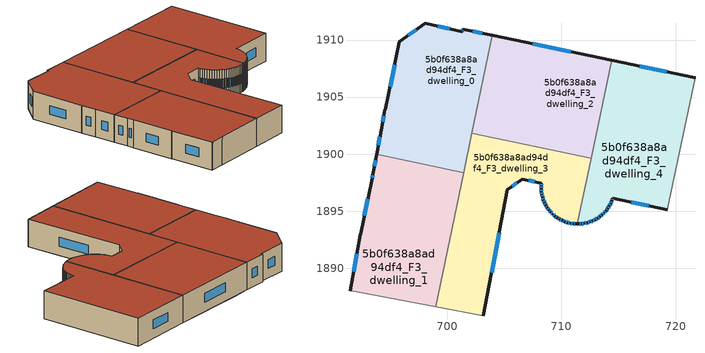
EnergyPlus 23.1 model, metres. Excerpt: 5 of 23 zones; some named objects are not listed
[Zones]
5b0f638a8ad94df4_F3_dwelling_0
 floor to 5b0f638a8ad94df4_F2_dwelling_2 (EU_floor_Construction): 703.95,1910.4 702.23,1902.17 699.36,1901.17 696.2,1910.14 698.05,1911.46 701.32,1910.74 701.36,1910.94 z9
 floor to 5b0f638a8ad94df4_F2_dwelling_0 (EU_floor_Construction): 696.2,1910.14 700.25,1898.64 693.82,1899.98 694.25,1902.29 694.54,1903.91 694.58,1903.89 694.61,1904.02 695.82,1909.87 z9
 floor to 5b0f638a8ad94df4_F2_dwelling_3 (EU_floor_Construction): 702.23,1902.17 701.44,1898.39 700.25,1898.64 699.36,1901.17 z9
 wall outside (EU_wall_Construction): 694.54,1903.91 694.58,1903.89 / 703.95,1910.4 701.36,1910.94 701.32,1910.74 698.05,1911.46 695.82,1909.87 694.58,1903.89 / 694.54,1903.91 694.25,1902.29 693.82,1899.98 z9:12
 wall to 5b0f638a8ad94df4_F3_dwelling_1 (EU_wall_Construction): 693.82,1899.98 701.44,1898.39 z9:12
 wall to 5b0f638a8ad94df4_F3_dwelling_2 (EU_wall_Construction): 702.16,1901.83 703.95,1910.4 z9:12
 wall to 5b0f638a8ad94df4_F3_dwelling_3 (EU_wall_Construction): 701.44,1898.39 702.16,1901.83 z9:12
 window (EU_Window_Construction): 695.4,1907.84 695,1905.93 / 697.29,1910.92 696.58,1910.41 / 700.21,1910.99 699.17,1911.22 / 701.35,1910.87 701.33,1910.81 / 703.07,1910.58 702.24,1910.75 / 694.11,1901.51 693.97,1900.77 / 694.44,1903.36 694.35,1902.84 z10.02:10.98
 roof outside (EU_roof_Construction): 701.44,1898.39 703.95,1910.4 701.36,1910.94 701.32,1910.74 698.05,1911.46 695.82,1909.87 694.58,1903.89 694.54,1903.91 694.25,1902.29 693.82,1899.98 z12
5b0f638a8ad94df4_F3_dwelling_1
 floor to 5b0f638a8ad94df4_F2_dwelling_0 (EU_floor_Construction): 700.25,1898.64 701.03,1896.43 700.79,1895.3 692.28,1892.3 692.4,1892.92 692.42,1893.04 693.38,1897.66 693.52,1898.41 693.82,1899.98 z9
 floor to 5b0f638a8ad94df4_F2_dwelling_1 (EU_floor_Construction): 700.79,1895.3 698.98,1886.63 693.19,1887.71 691.6,1888.02 691.48,1888.05 692.28,1892.3 z9
 floor to 5b0f638a8ad94df4_F2_dwelling_3 (EU_floor_Construction): 701.44,1898.39 701.03,1896.43 700.25,1898.64 z9
 wall outside (EU_wall_Construction): 693.82,1899.98 693.52,1898.41 693.38,1897.66 692.42,1893.04 692.4,1892.92 691.48,1888.05 z9:12
 wall adiabatic (EU_wall_Construction): 691.48,1888.05 691.6,1888.02 693.19,1887.71 698.98,1886.63 z9:12
 wall to 5b0f638a8ad94df4_F3_dwelling_3 (EU_wall_Construction): 698.98,1886.63 701.44,1898.39 z9:12
 window (EU_Window_Construction): 693.05,1896.09 692.75,1894.61 / 693.47,1898.15 693.43,1897.91 / 693.72,1899.45 693.62,1898.94 / 692.09,1891.26 691.79,1889.71 z10.02:10.98
 roof outside (EU_roof_Construction): 698.98,1886.63 701.44,1898.39 693.82,1899.98 693.52,1898.41 693.38,1897.66 692.42,1893.04 692.4,1892.92 691.48,1888.05 691.6,1888.02 693.19,1887.71 z12
5b0f638a8ad94df4_F3_dwelling_2
 floor to 5b0f638a8ad94df4_F2_dwelling_4 (EU_floor_Construction): 714.39,1908.21 713.11,1902.07 709.17,1900.68 705.89,1909.99 z9
 floor to 5b0f638a8ad94df4_F2_dwelling_2 (EU_floor_Construction): 705.89,1909.99 707.94,1904.18 702.23,1902.17 703.95,1910.4 z9
 floor to 5b0f638a8ad94df4_F2_dwelling_3 (EU_floor_Construction): 707.94,1904.18 709.29,1900.34 702.16,1901.83 702.23,1902.17 z9
 floor to 5b0f638a8ad94df4_F2_dwelling_5 (EU_floor_Construction): 713.11,1902.07 712.6,1899.65 709.29,1900.34 709.17,1900.68 z9
 wall outside (EU_wall_Construction): 714.39,1908.21 703.95,1910.4 z9:12
 wall to 5b0f638a8ad94df4_F3_dwelling_3 (EU_wall_Construction): 702.16,1901.83 712.6,1899.65 z9:12
 wall to 5b0f638a8ad94df4_F3_dwelling_4 (EU_wall_Construction): 712.6,1899.65 714.39,1908.21 z9:12
 window (EU_Window_Construction): 710.84,1908.96 707.5,1909.65 z10.02:10.98
 roof outside (EU_roof_Construction): 712.6,1899.65 714.39,1908.21 703.95,1910.4 702.16,1901.83 z12
5b0f638a8ad94df4_F3_dwelling_3
 floor to 5b0f638a8ad94df4_F2_dwelling_3 (EU_floor_Construction): 709.29,1900.34 711.46,1894.18 711.4,1893.89 711.27,1893.88 711.02,1893.91 710.77,1893.96 710.53,1894.01 710.3,1894.09 710.07,1894.19 709.85,1894.31 709.63,1894.44 709.43,1894.58 709.25,1894.75 709.06,1894.93 708.91,1895.11 708.76,1895.32 708.64,1895.53 708.52,1895.76 708.43,1895.99 708.35,1896.22 708.29,1896.46 708.25,1896.71 708.23,1896.96 708.24,1897.21 708.25,1897.46 706.56,1897.82 705.24,1896.89 703.72,1888.78 701.03,1896.43 702.16,1901.83 z9
 floor to 5b0f638a8ad94df4_F2_dwelling_0 (EU_floor_Construction): 701.03,1896.43 701.36,1895.5 700.79,1895.3 z9
 floor adiabatic (EU_floor_Construction): 712.6,1899.65 711.46,1894.18 709.29,1900.34 z9
 floor to 5b0f638a8ad94df4_F2_dwelling_1 (EU_floor_Construction): 701.36,1895.5 703.72,1888.78 703.17,1885.86 698.98,1886.63 700.79,1895.3 z9
 wall outside (EU_wall_Construction): 703.17,1885.86 705.24,1896.89 706.56,1897.82 708.25,1897.46 708.24,1897.21 708.23,1896.96 708.25,1896.71 708.29,1896.46 708.35,1896.22 708.43,1895.99 708.52,1895.76 708.64,1895.53 708.76,1895.32 708.91,1895.11 709.06,1894.93 709.25,1894.75 709.43,1894.58 709.63,1894.44 709.85,1894.31 710.07,1894.19 710.3,1894.09 710.53,1894.01 710.77,1893.96 711.02,1893.91 711.27,1893.88 711.4,1893.89 z9:12
 wall adiabatic (EU_wall_Construction): 698.98,1886.63 703.17,1885.86 z9:12
 wall to 5b0f638a8ad94df4_F3_dwelling_4 (EU_wall_Construction): 711.4,1893.89 712.6,1899.65 z9:12
 window (EU_Window_Construction): 711.11,1893.9 711.19,1893.89 / 710.86,1893.94 710.94,1893.93 / 710.61,1893.99 710.69,1893.98 / 710.38,1894.06 710.45,1894.04 / 710.15,1894.16 710.22,1894.12 / 709.92,1894.27 709.99,1894.23 / 709.71,1894.39 709.77,1894.35 / 709.5,1894.53 709.56,1894.49 / 709.31,1894.69 709.37,1894.64 / 709.13,1894.87 709.19,1894.81 / 708.96,1895.05 709.01,1894.99 / 708.81,1895.25 708.86,1895.18 / 708.68,1895.46 708.72,1895.39 / 708.56,1895.68 708.6,1895.61 / 708.46,1895.91 708.49,1895.83 / 708.38,1896.14 708.4,1896.07 / 708.31,1896.38 708.33,1896.31 / 708.27,1896.63 708.28,1896.55 / 708.24,1896.88 708.25,1896.8 / 708.23,1897.13 708.23,1897.05 / 708.25,1897.38 708.24,1897.3 / 707.13,1897.7 707.67,1897.58 / 705.69,1897.21 706.11,1897.5 / 703.88,1889.61 704.54,1893.13 z10.02:10.98
 roof outside (EU_roof_Construction): 711.4,1893.89 712.6,1899.65 702.16,1901.83 698.98,1886.63 703.17,1885.86 705.24,1896.89 706.56,1897.82 708.25,1897.46 708.24,1897.21 708.23,1896.96 708.25,1896.71 708.29,1896.46 708.35,1896.22 708.43,1895.99 708.52,1895.76 708.64,1895.53 708.76,1895.32 708.91,1895.11 709.06,1894.93 709.25,1894.75 709.43,1894.58 709.63,1894.44 709.85,1894.31 710.07,1894.19 710.3,1894.09 710.53,1894.01 710.77,1893.96 711.02,1893.91 711.27,1893.88 z12
5b0f638a8ad94df4_F3_dwelling_4
 floor to 5b0f638a8ad94df4_F2_dwelling_3 (EU_floor_Construction): 711.46,1894.18 711.56,1893.89 711.51,1893.89 711.4,1893.89 z9
 floor to 5b0f638a8ad94df4_F2_dwelling_5 (EU_floor_Construction): 721.35,1904.97 719.29,1895.13 714.49,1896.15 714.42,1895.91 714.31,1895.68 714.19,1895.46 714.06,1895.25 713.91,1895.05 713.75,1894.87 713.56,1894.69 713.37,1894.53 713.16,1894.39 712.96,1894.26 712.73,1894.16 712.5,1894.07 712.26,1893.99 712.01,1893.94 711.76,1893.9 711.56,1893.89 711.46,1894.18 713.11,1902.07 z9
 floor to 5b0f638a8ad94df4_F2_dwelling_4 (EU_floor_Construction): 721.7,1906.68 721.35,1904.97 713.11,1902.07 714.39,1908.21 z9
 wall outside (EU_wall_Construction): 711.4,1893.89 711.51,1893.89 711.76,1893.9 712.01,1893.94 712.26,1893.99 712.5,1894.07 712.73,1894.16 712.96,1894.26 713.16,1894.39 713.37,1894.53 713.56,1894.69 713.75,1894.87 713.91,1895.05 714.06,1895.25 714.19,1895.46 714.31,1895.68 714.42,1895.91 714.49,1896.15 719.29,1895.13 / 721.7,1906.68 714.39,1908.21 z9:12
 wall adiabatic (EU_wall_Construction): 719.29,1895.13 721.7,1906.68 z9:12
 window (EU_Window_Construction): 714.44,1895.99 714.47,1896.07 / 714.35,1895.76 714.38,1895.83 / 714.23,1895.54 714.27,1895.6 / 714.11,1895.33 714.15,1895.39 / 713.96,1895.12 714.01,1895.18 / 713.8,1894.93 713.86,1894.99 / 713.62,1894.75 713.68,1894.81 / 713.43,1894.59 713.5,1894.64 / 713.23,1894.44 713.3,1894.48 / 713.03,1894.31 713.09,1894.35 / 712.81,1894.2 712.88,1894.23 / 712.58,1894.1 712.65,1894.13 / 712.34,1894.02 712.42,1894.04 / 712.1,1893.96 712.18,1893.97 / 711.85,1893.91 711.93,1893.93 / 711.6,1893.89 711.68,1893.9 / 719.22,1907.2 716.88,1907.69 / 716.13,1895.8 717.66,1895.48 z10.02:10.98
 roof outside (EU_roof_Construction): 719.29,1895.13 721.7,1906.68 714.39,1908.21 711.4,1893.89 711.51,1893.89 711.76,1893.9 712.01,1893.94 712.26,1893.99 712.5,1894.07 712.73,1894.16 712.96,1894.26 713.16,1894.39 713.37,1894.53 713.56,1894.69 713.75,1894.87 713.91,1895.05 714.06,1895.25 714.19,1895.46 714.31,1895.68 714.42,1895.91 714.49,1896.15 z12
[Building]
EU S2 Campaign: North Axis=0; Terrain=City; Solar Distribution=FullExterior
[Site:Location]
Vienna: Latitude=48; Longitude=16.5; Time Zone=1; Elevation=183
[SizingPeriod:WeatherFileDays]
AnnualSizingPeriod: Begin Month=1; Begin Day of Month=1; End Month=12; End Day of Month=31; Day of Week for Start Day=Monday; Use Weather File Daylight Saving Period=No; Use Weather File Rain and Snow Indicators=No
[MATERIAL]
EU_InternalMass_Material: Roughness=MediumRough; Thickness=0.1; Conductivity=1; Density=1800; Specific Heat=900; Thermal Absorptance=0.9; Solar Absorptance=0.7; Visible Absorptance=0.7
[MATERIAL:NOMASS] Roughness=MediumRough; Thermal Absorptance=0.9; Solar Absorptance=0.7; Visible Absorptance=0.7
Name | Thermal Resistance
EU_wall_NoMass | 0.942466
EU_roof_NoMass | 0.551687
EU_floor_NoMass | 0.66527
[WINDOWMATERIAL:SIMPLEGLAZINGSYSTEM]
EU_Window_SimpleGlazing: UFactor=2.03367; Solar Heat Gain Coefficient=0.65; Visible Transmittance=0.65
[CONSTRUCTION]
EU_wall_Construction: EU_wall_NoMass
EU_roof_Construction: EU_roof_NoMass
EU_floor_Construction: EU_floor_NoMass
EU_Window_Construction: EU_Window_SimpleGlazing
EU_InternalMass_Construction: EU_InternalMass_Material
[ZONE] Type=1; Multiplier=1; Ceiling Height=autocalculate; Floor Area=autocalculate; Part of Total Floor Area=Yes
Name | Volume
5b0f638a8ad94df4_F3_dwelling_0 | 280.151
5b0f638a8ad94df4_F3_dwelling_1 | 280.138
5b0f638a8ad94df4_F3_dwelling_2 | 280.126
5b0f638a8ad94df4_F3_dwelling_3 | 280.111
5b0f638a8ad94df4_F3_dwelling_4 | 280.135
[INTERNALMASS] Construction=EU_InternalMass_Construction
Name | Zone or ZoneList | Surface Area
5b0f638a8ad94df4_F3_dwelling_0_EU_InternalMass | 5b0f638a8ad94df4_F3_dwelling_0 | 93.3843
5b0f638a8ad94df4_F3_dwelling_1_EU_InternalMass | 5b0f638a8ad94df4_F3_dwelling_1 | 93.3798
5b0f638a8ad94df4_F3_dwelling_2_EU_InternalMass | 5b0f638a8ad94df4_F3_dwelling_2 | 93.3788
5b0f638a8ad94df4_F3_dwelling_3_EU_InternalMass | 5b0f638a8ad94df4_F3_dwelling_3 | 93.369
5b0f638a8ad94df4_F3_dwelling_4_EU_InternalMass | 5b0f638a8ad94df4_F3_dwelling_4 | 93.3781
[OTHEREQUIPMENT] Fuel Type=Electricity; Design Level Calculation Method=Watts/Area; Power per Zone Floor Area=1; Fraction Latent=0; Fraction Radiant=0; Fraction Lost=0; Carbon Dioxide Generation Rate=0; EndUse Subcategory=EU_Step8_InternalGains
Name | Zone or ZoneList or Space or SpaceList | Schedule
EU_Step8_InternalGain_5b0f638a8ad94df4_F3_dwelling_0_f000 | 5b0f638a8ad94df4_F3_dwelling_0 | EU_Step8_GainSchedule_5b0f638a8ad94df4_F3_dwelling_0_f000
EU_Step8_InternalGain_5b0f638a8ad94df4_F3_dwelling_1_f000 | 5b0f638a8ad94df4_F3_dwelling_1 | EU_Step8_GainSchedule_5b0f638a8ad94df4_F3_dwelling_1_f000
EU_Step8_InternalGain_5b0f638a8ad94df4_F3_dwelling_2_f000 | 5b0f638a8ad94df4_F3_dwelling_2 | EU_Step8_GainSchedule_5b0f638a8ad94df4_F3_dwelling_2_f000
EU_Step8_InternalGain_5b0f638a8ad94df4_F3_dwelling_3_f000 | 5b0f638a8ad94df4_F3_dwelling_3 | EU_Step8_GainSchedule_5b0f638a8ad94df4_F3_dwelling_3_f000
EU_Step8_InternalGain_5b0f638a8ad94df4_F3_dwelling_4_f000 | 5b0f638a8ad94df4_F3_dwelling_4 | EU_Step8_GainSchedule_5b0f638a8ad94df4_F3_dwelling_4_f000
[ZONEVENTILATION:DESIGNFLOWRATE] Schedule=EU_AlwaysOn; Design Flow Rate Calculation Method=AirChanges/Hour; Air Changes per Hour=0.530523; Ventilation Type=Natural; Fan Pressure Rise=0; Fan Total Efficiency=1; Constant Term Coefficient=1; Temperature Term Coefficient=0; Velocity Term Coefficient=0; Velocity Squared Term Coefficient=0; Minimum Indoor Temperature=-100; Maximum Indoor Temperature=100; Delta Temperature=-100; Minimum Outdoor Temperature=-100; Maximum Outdoor Temperature=100; Maximum Wind Speed=40
Name | Zone or ZoneList or Space or SpaceList
EU_ConstantAir_5b0f638a8ad94df4_F3_dwelling_0 | 5b0f638a8ad94df4_F3_dwelling_0
EU_ConstantAir_5b0f638a8ad94df4_F3_dwelling_1 | 5b0f638a8ad94df4_F3_dwelling_1
EU_ConstantAir_5b0f638a8ad94df4_F3_dwelling_2 | 5b0f638a8ad94df4_F3_dwelling_2
EU_ConstantAir_5b0f638a8ad94df4_F3_dwelling_3 | 5b0f638a8ad94df4_F3_dwelling_3
EU_ConstantAir_5b0f638a8ad94df4_F3_dwelling_4 | 5b0f638a8ad94df4_F3_dwelling_4
[HVACTEMPLATE:ZONE:IDEALLOADSAIRSYSTEM] System Availability Schedule=EU_AlwaysOn; Maximum Heating Supply Air Temperature=50; Minimum Cooling Supply Air Temperature=13; Maximum Heating Supply Air Humidity Ratio=0.0156; Minimum Cooling Supply Air Humidity Ratio=0.0077; Heating Limit=NoLimit; Cooling Limit=NoLimit; Heating Availability Schedule=EU_AlwaysOn; Cooling Availability Schedule=EU_CoolingOff; Dehumidification Control Type=ConstantSensibleHeatRatio; Cooling Sensible Heat Ratio=0.7; Dehumidification Setpoint=60; Humidification Control Type=None; Humidification Setpoint=30; Outdoor Air Method=None; Outdoor Air Flow Rate per Person=0.00944; Outdoor Air Flow Rate per Zone Floor Area=0; Outdoor Air Flow Rate per Zone=0; Demand Controlled Ventilation Type=None; Outdoor Air Economizer Type=NoEconomizer; Heat Recovery Type=None; Sensible Heat Recovery Effectiveness=0.7; Latent Heat Recovery Effectiveness=0.65
Name | Template Thermostat
5b0f638a8ad94df4_F3_dwelling_0 | EU_HeatOnly_5b0f638a8ad94df4_F3_dwelling_0
5b0f638a8ad94df4_F3_dwelling_1 | EU_HeatOnly_5b0f638a8ad94df4_F3_dwelling_1
5b0f638a8ad94df4_F3_dwelling_2 | EU_HeatOnly_5b0f638a8ad94df4_F3_dwelling_2
5b0f638a8ad94df4_F3_dwelling_3 | EU_HeatOnly_5b0f638a8ad94df4_F3_dwelling_3
5b0f638a8ad94df4_F3_dwelling_4 | EU_HeatOnly_5b0f638a8ad94df4_F3_dwelling_4
[SIZING:ZONE] Zone Cooling Design Supply Air Temperature Input Method=SupplyAirTemperature; Zone Cooling Design Supply Air Temperature=13; Zone Heating Design Supply Air Temperature Input Method=SupplyAirTemperature; Zone Heating Design Supply Air Temperature=50; Zone Cooling Design Supply Air Humidity Ratio=0.008; Zone Heating Design Supply Air Humidity Ratio=0.008; Cooling Design Air Flow Method=DesignDay; Cooling Design Air Flow Rate=0; Cooling Minimum Air Flow per Zone Floor Area=0.000762; Cooling Minimum Air Flow=0; Cooling Minimum Air Flow Fraction=0.2; Heating Design Air Flow Method=DesignDay; Heating Design Air Flow Rate=0; Heating Maximum Air Flow per Zone Floor Area=0.002032; Heating Maximum Air Flow=0.141576; Heating Maximum Air Flow Fraction=0.3; Account for Dedicated Outdoor Air System=No; Dedicated Outdoor Air System Control Strategy=NeutralSupplyAir; Dedicated Outdoor Air Low Setpoint Temperature for Design=autosize; Dedicated Outdoor Air High Setpoint Temperature for Design=autosize; Zone Load Sizing Method=Sensible Load Only No Latent Load; Zone Latent Cooling Design Supply Air Humidity Ratio Input Method=HumidityRatioDifference; Zone Cooling Design Supply Air Humidity Ratio Difference=0.005; Zone Latent Heating Design Supply Air Humidity Ratio Input Method=HumidityRatioDifference; Zone Humidification Design Supply Air Humidity Ratio Difference=0.005
5b0f638a8ad94df4_F3_dwelling_0; 5b0f638a8ad94df4_F3_dwelling_1; 5b0f638a8ad94df4_F3_dwelling_2; 5b0f638a8ad94df4_F3_dwelling_3; 5b0f638a8ad94df4_F3_dwelling_4
[SCHEDULE:CONSTANT]
Name | Hourly Value
EU_AlwaysOn | 1
EU_CoolingOff | 0
[SCHEDULE:FILE] Column Number=1; Rows to Skip at Top=0; Number of Hours of Data=8760; Column Separator=Comma; Interpolate to Timestep=No; Minutes per Item=60; Adjust Schedule for Daylight Savings=Yes
Name | File
EU_Step8_GainSchedule_5b0f638a8ad94df4_F3_dwelling_0_f000 | ../../schedules/5b0f638a8ad94df4/5b0f638a8ad94df4_F3_dwelling_0_f000_gain.csv
EU_Step8_GainSchedule_5b0f638a8ad94df4_F3_dwelling_1_f000 | ../../schedules/5b0f638a8ad94df4/5b0f638a8ad94df4_F3_dwelling_1_f000_gain.csv
EU_Step8_GainSchedule_5b0f638a8ad94df4_F3_dwelling_2_f000 | ../../schedules/5b0f638a8ad94df4/5b0f638a8ad94df4_F3_dwelling_2_f000_gain.csv
EU_Step8_GainSchedule_5b0f638a8ad94df4_F3_dwelling_3_f000 | ../../schedules/5b0f638a8ad94df4/5b0f638a8ad94df4_F3_dwelling_3_f000_gain.csv
EU_Step8_GainSchedule_5b0f638a8ad94df4_F3_dwelling_4_f000 | ../../schedules/5b0f638a8ad94df4/5b0f638a8ad94df4_F3_dwelling_4_f000_gain.csv
